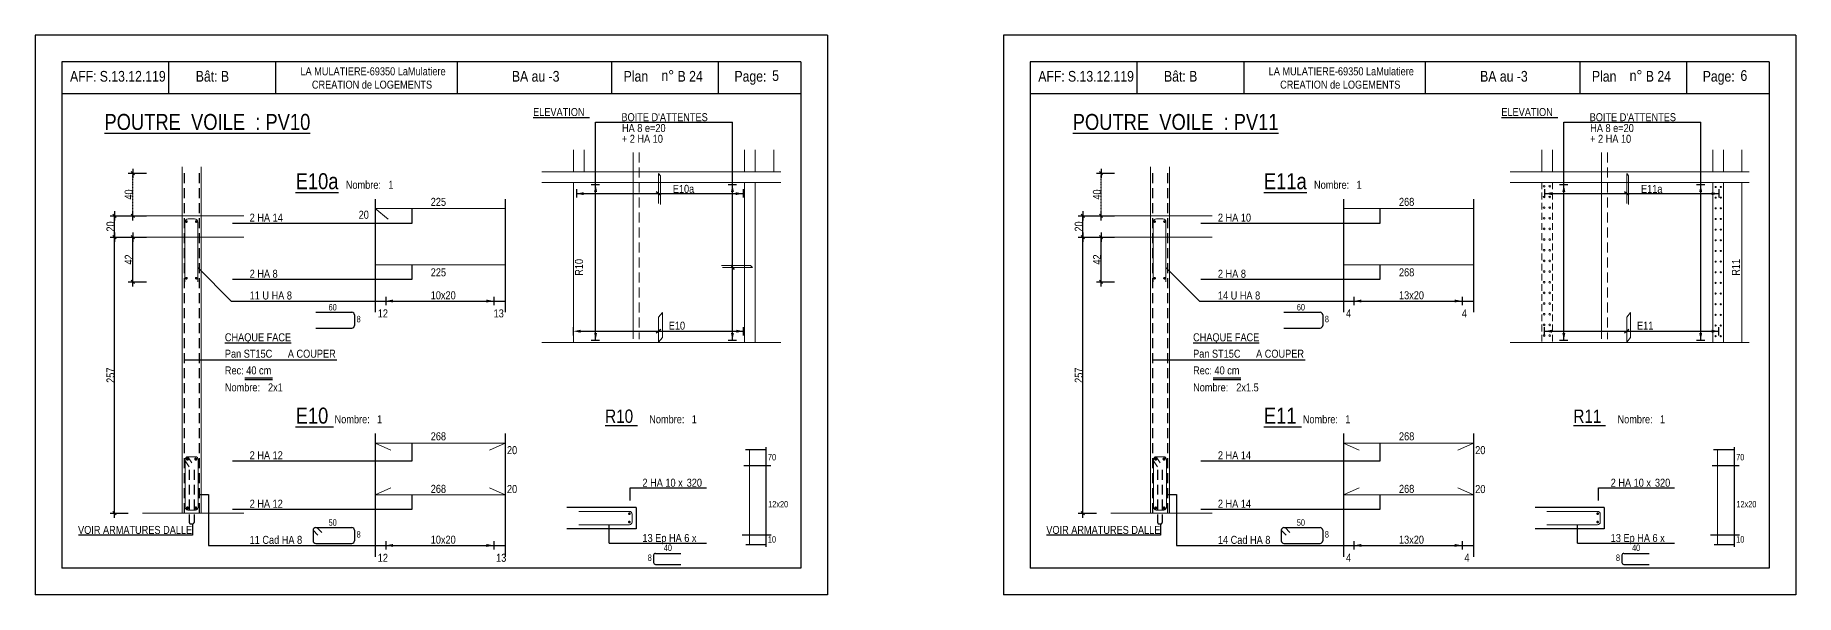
# Model space of a CAD drawing. Header units: metres. Extents: x -9927 to 45032, y -190416 to 12166.
# Drawn here: x 7079 to 10378, y -150821 to -149771 of the extents above; entities that cross this region are included whole.
import ezdxf
from ezdxf.enums import TextEntityAlignment as Align

# ---------------------------------------------------------------- set-up
doc = ezdxf.new("R2010")
doc.units = ezdxf.units.M
doc.header["$PDMODE"] = 65
doc.linetypes.add('CACHE', pattern=[9.525, 6.35, -3.175])
doc.linetypes.add('CACHE2', pattern=[0.1875, 0.125, -0.0625])
for name, color, linetype in [('01_cote_gen', 4, 'Continuous'), ('01_fenetres', 171, 'Continuous'), ('01_linteaux', 3, 'Continuous'), ('01_sem', 42, 'Continuous'), ('01_texte', 230, 'Continuous'), ('AA_COTES', 2, 'Continuous')]:
    doc.layers.add(name, color=color, linetype=linetype)
doc.styles.add('STYLE2', font='ARIALN.TTF')
doc.dimstyles.new('JB25', dxfattribs={"dimscale": 0.1, "dimtxt": 150, "dimasz": 17, "dimexe": 0.1, "dimexo": 0.1, "dimgap": 0.09, "dimtad": 1, "dimdec": 1, "dimlfac": 0.5, "dimdsep": 46, "dimtxsty": 'STYLE2', "dimblk1": 'BOND_G', "dimblk2": 'BOND_D', "dimsah": 1, "dimcen": 1.5, "dimdle": 0.01, "dimse1": 1, "dimse2": 1, "dimclrd": 4, "dimclre": 2, "dimclrt": 5, "dimadec": 0, "dimazin": 0, "dimtfac": 2.333333, "dimtdec": 1, "dimtix": 1, "dimtmove": 2, "dimatfit": 3, "dimldrblk": 'BOND_G', "dimfxl": 1, "dimtolj": 1, "dimtzin": 0, "dimarcsym": 0})

# ---------------------------------------------------------------- blocks, each defined once
blk = doc.blocks.new('BOND_G')
at = {"layer": 'AA_COTES', "color": 0}
for p, q in [((5, 0), (-5, 0)), ((1.8, 1.8), (-1.8, -1.8)), ((0, -5), (0, 15))]:
    blk.add_line(p, q, dxfattribs=at)
blk = doc.blocks.new('BOND_D')
at = {"layer": 'AA_COTES', "color": 0}
for p, q in [((5, 0), (-5, 0)), ((-1.8, -1.8), (1.8, 1.8)), ((0, 5), (0, -15))]:
    blk.add_line(p, q, dxfattribs=at)
blk = doc.blocks.new('*D1386')
at = {"layer": '01_cote_gen', "color": 4, "linetype": 'Continuous', "lineweight": -2, "transparency": 16777216}
blk.add_line((9076.3, -150232.7), (9076.3, -150152.1), dxfattribs=at)
at = {"layer": 'DEFPOINTS', "color": 0, "linetype": 'Continuous', "lineweight": 0, "transparency": 16777216}
for p in [(9076.3, -150150.4), (9150.6, -150150.4), (9156.1, -150234.4)]:
    blk.add_point(p, dxfattribs=at)
at = {"layer": '01_cote_gen', "color": 4, "linetype": 'Continuous', "lineweight": -2, "transparency": 16777216, "xscale": 1.7, "yscale": 1.7, "zscale": 1.7}
for name, p, rotation in [('BOND_D', (9076.3, -150150.4), 90), ('BOND_G', (9076.3, -150234.4), 270)]:
    blk.add_blockref(name, p, dxfattribs=dict(at, rotation=rotation))
at = {"layer": '01_cote_gen', "color": 5, "linetype": 'Continuous', "lineweight": 0, "transparency": 16777216, "insert": (9068.8, -150192.4), "char_height": 15, "attachment_point": 5, "rotation": 90, "style": 'STYLE2'}
blk.add_mtext('\\A1;42', dxfattribs=at)
blk = doc.blocks.new('*D1387')
at = {"layer": '01_cote_gen', "color": 4, "linetype": 'Continuous', "lineweight": -2, "transparency": 16777216}
blk.add_line((9042.2, -150148.7), (9042.2, -150112.1), dxfattribs=at)
at = {"layer": 'DEFPOINTS', "color": 0, "linetype": 'Continuous', "lineweight": 0, "transparency": 16777216}
for p in [(9042.2, -150110.4), (9117.8, -150110.4), (9117.8, -150150.4)]:
    blk.add_point(p, dxfattribs=at)
at = {"layer": '01_cote_gen', "color": 4, "linetype": 'Continuous', "lineweight": -2, "transparency": 16777216, "xscale": 1.7, "yscale": 1.7, "zscale": 1.7}
for name, p, rotation in [('BOND_D', (9042.2, -150110.4), 90), ('BOND_G', (9042.2, -150150.4), 270)]:
    blk.add_blockref(name, p, dxfattribs=dict(at, rotation=rotation))
at = {"layer": '01_cote_gen', "color": 5, "linetype": 'Continuous', "lineweight": 0, "transparency": 16777216, "insert": (9034.6, -150130.4), "char_height": 15, "attachment_point": 5, "rotation": 90, "style": 'STYLE2'}
blk.add_mtext('\\A1;20', dxfattribs=at)
blk = doc.blocks.new('*D1388')
at = {"layer": '01_cote_gen', "color": 4, "linetype": 'CACHE2', "lineweight": -2, "transparency": 16777216}
blk.add_line((9076.3, -150108.7), (9076.3, -150032.1), dxfattribs=at)
at = {"layer": 'DEFPOINTS', "color": 0, "linetype": 'CACHE2', "lineweight": 0, "transparency": 16777216}
for p in [(9076.3, -150030.4), (9172.8, -150030.4), (9130.2, -150110.4)]:
    blk.add_point(p, dxfattribs=at)
at = {"layer": '01_cote_gen', "color": 4, "linetype": 'CACHE2', "lineweight": -2, "transparency": 16777216, "xscale": 1.7, "yscale": 1.7, "zscale": 1.7}
for name, p, rotation in [('BOND_D', (9076.3, -150030.4), 90), ('BOND_G', (9076.3, -150110.4), 270)]:
    blk.add_blockref(name, p, dxfattribs=dict(at, rotation=rotation))
at = {"layer": '01_cote_gen', "color": 5, "linetype": 'CACHE2', "lineweight": 0, "transparency": 16777216, "insert": (9068.7, -150070.4), "char_height": 15, "attachment_point": 5, "rotation": 90, "style": 'STYLE2'}
blk.add_mtext('\\A1;40', dxfattribs=at)
blk = doc.blocks.new('*D1389')
at = {"layer": '01_cote_gen', "color": 4, "lineweight": -2, "transparency": 16777216}
blk.add_line((9042.2, -150666.7), (9042.2, -150152.1), dxfattribs=at)
at = {"layer": 'DEFPOINTS', "color": 0, "lineweight": 0, "transparency": 16777216}
for p in [(9042.2, -150150.4), (9101.8, -150150.4), (9094.7, -150668.4)]:
    blk.add_point(p, dxfattribs=at)
at = {"layer": '01_cote_gen', "color": 4, "lineweight": -2, "transparency": 16777216, "xscale": 1.7, "yscale": 1.7, "zscale": 1.7}
for name, p, rotation in [('BOND_D', (9042.2, -150150.4), 90), ('BOND_G', (9042.2, -150668.4), 270)]:
    blk.add_blockref(name, p, dxfattribs=dict(at, rotation=rotation))
at = {"layer": '01_cote_gen', "color": 5, "lineweight": 0, "transparency": 16777216, "insert": (9034.6, -150409.4), "char_height": 15, "attachment_point": 5, "rotation": 90, "style": 'STYLE2'}
blk.add_mtext('\\A1;257', dxfattribs=at)
blk = doc.blocks.new('*D1390')
at = {"layer": '01_cote_gen', "color": 4, "linetype": 'Continuous', "lineweight": -2, "transparency": 16777216}
blk.add_line((7261.6, -150232.7), (7261.6, -150152.1), dxfattribs=at)
at = {"layer": 'DEFPOINTS', "color": 0, "linetype": 'Continuous', "lineweight": 0, "transparency": 16777216}
for p in [(7261.6, -150150.4), (7335.9, -150150.4), (7341.4, -150234.4)]:
    blk.add_point(p, dxfattribs=at)
at = {"layer": '01_cote_gen', "color": 4, "linetype": 'Continuous', "lineweight": -2, "transparency": 16777216, "xscale": 1.7, "yscale": 1.7, "zscale": 1.7}
for name, p, rotation in [('BOND_D', (7261.6, -150150.4), 90), ('BOND_G', (7261.6, -150234.4), 270)]:
    blk.add_blockref(name, p, dxfattribs=dict(at, rotation=rotation))
at = {"layer": '01_cote_gen', "color": 5, "linetype": 'Continuous', "lineweight": 0, "transparency": 16777216, "insert": (7254.1, -150192.4), "char_height": 15, "attachment_point": 5, "rotation": 90, "style": 'STYLE2'}
blk.add_mtext('\\A1;42', dxfattribs=at)
blk = doc.blocks.new('*D1391')
at = {"layer": '01_cote_gen', "color": 4, "linetype": 'Continuous', "lineweight": -2, "transparency": 16777216}
blk.add_line((7227.5, -150148.7), (7227.5, -150112.1), dxfattribs=at)
at = {"layer": 'DEFPOINTS', "color": 0, "linetype": 'Continuous', "lineweight": 0, "transparency": 16777216}
for p in [(7227.5, -150110.4), (7303.1, -150110.4), (7303.1, -150150.4)]:
    blk.add_point(p, dxfattribs=at)
at = {"layer": '01_cote_gen', "color": 4, "linetype": 'Continuous', "lineweight": -2, "transparency": 16777216, "xscale": 1.7, "yscale": 1.7, "zscale": 1.7}
for name, p, rotation in [('BOND_D', (7227.5, -150110.4), 90), ('BOND_G', (7227.5, -150150.4), 270)]:
    blk.add_blockref(name, p, dxfattribs=dict(at, rotation=rotation))
at = {"layer": '01_cote_gen', "color": 5, "linetype": 'Continuous', "lineweight": 0, "transparency": 16777216, "insert": (7219.9, -150130.4), "char_height": 15, "attachment_point": 5, "rotation": 90, "style": 'STYLE2'}
blk.add_mtext('\\A1;20', dxfattribs=at)
blk = doc.blocks.new('*D1392')
at = {"layer": '01_cote_gen', "color": 4, "linetype": 'CACHE2', "lineweight": -2, "transparency": 16777216}
blk.add_line((7261.6, -150108.7), (7261.6, -150032.1), dxfattribs=at)
at = {"layer": 'DEFPOINTS', "color": 0, "linetype": 'CACHE2', "lineweight": 0, "transparency": 16777216}
for p in [(7261.6, -150030.4), (7358.1, -150030.4), (7315.5, -150110.4)]:
    blk.add_point(p, dxfattribs=at)
at = {"layer": '01_cote_gen', "color": 4, "linetype": 'CACHE2', "lineweight": -2, "transparency": 16777216, "xscale": 1.7, "yscale": 1.7, "zscale": 1.7}
for name, p, rotation in [('BOND_D', (7261.6, -150030.4), 90), ('BOND_G', (7261.6, -150110.4), 270)]:
    blk.add_blockref(name, p, dxfattribs=dict(at, rotation=rotation))
at = {"layer": '01_cote_gen', "color": 5, "linetype": 'CACHE2', "lineweight": 0, "transparency": 16777216, "insert": (7254, -150070.4), "char_height": 15, "attachment_point": 5, "rotation": 90, "style": 'STYLE2'}
blk.add_mtext('\\A1;40', dxfattribs=at)
blk = doc.blocks.new('*D1393')
at = {"layer": '01_cote_gen', "color": 4, "lineweight": -2, "transparency": 16777216}
blk.add_line((7227.5, -150666.7), (7227.5, -150152.1), dxfattribs=at)
at = {"layer": 'DEFPOINTS', "color": 0, "lineweight": 0, "transparency": 16777216}
for p in [(7227.5, -150150.4), (7287.1, -150150.4), (7280, -150668.4)]:
    blk.add_point(p, dxfattribs=at)
at = {"layer": '01_cote_gen', "color": 4, "lineweight": -2, "transparency": 16777216, "xscale": 1.7, "yscale": 1.7, "zscale": 1.7}
for name, p, rotation in [('BOND_D', (7227.5, -150150.4), 90), ('BOND_G', (7227.5, -150668.4), 270)]:
    blk.add_blockref(name, p, dxfattribs=dict(at, rotation=rotation))
at = {"layer": '01_cote_gen', "color": 5, "lineweight": 0, "transparency": 16777216, "insert": (7219.9, -150409.4), "char_height": 15, "attachment_point": 5, "rotation": 90, "style": 'STYLE2'}
blk.add_mtext('\\A1;257', dxfattribs=at)

msp = doc.modelspace()

# ---------------------------------------------------------------- linework, layer by layer
at = {"layer": '01_cote_gen', "color": 5, "linetype": 'Continuous', "lineweight": 0}
for p, q in [((8199.55, -149991.43), (8199.55, -150341.22)), ((10014.23, -149991.43), (10014.23, -150341.22))]:
    msp.add_line(p, q, dxfattribs=at)
at = {"layer": '01_cote_gen', "color": 5, "linetype": 'CACHE2', "lineweight": 0, "ltscale": 150}
for p, q in [((8210.7, -149991.43), (8210.7, -150341.7)), ((10025.38, -149991.43), (10025.38, -150341.7))]:
    msp.add_line(p, q, dxfattribs=at)
at = {"layer": '01_fenetres', "ltscale": 30}
for p, q in [((7128.74, -149821.4), (7128.74, -150771.4)), ((7128.74, -149821.4), (7128.74, -150771.4)), ((7128.74, -149821.4), (7128.74, -150771.4)), ((8513.74, -149821.4), (7128.74, -149821.4)), ((7328.74, -149821.4), (7328.74, -149881.4)), ((7529.14, -149821.4), (7529.14, -149881.4)), ((7869.31, -149821.4), (7869.31, -149881.4)), ((8159.61, -149881.4), (8159.61, -149821.4)), ((8359.61, -149881.4), (8359.61, -149821.4)), ((8513.74, -149821.4), (8513.74, -150771.4)), ((8943.42, -149821.4), (8943.42, -150771.4)), ((8943.42, -149821.4), (8943.42, -150771.4)), ((8943.42, -149821.4), (8943.42, -150771.4)), ((10328.42, -149821.4), (8943.42, -149821.4)), ((9143.42, -149821.4), (9143.42, -149881.4)), ((9343.82, -149821.4), (9343.82, -149881.4)), ((9683.99, -149821.4), (9683.99, -149881.4)), ((9974.29, -149881.4), (9974.29, -149821.4)), ((10174.29, -149881.4), (10174.29, -149821.4)), ((10328.42, -149821.4), (10328.42, -150771.4)), ((8513.74, -149881.4), (7128.74, -149881.4)), ((10328.42, -149881.4), (8943.42, -149881.4)), ((8513.74, -150771.4), (7128.74, -150771.4)), ((10328.42, -150771.4), (8943.42, -150771.4))]:
    msp.add_line(p, q, dxfattribs=at)
at = {"layer": '01_linteaux', "linetype": 'Continuous'}
for p, q in [((7604.52, -150291.38), (7672.11, -150291.38)), ((7677.11, -150296.38), (7677.11, -150315.99)), ((9419.21, -150291.38), (9486.79, -150291.38)), ((9491.79, -150296.38), (9491.79, -150315.99)), ((7604.52, -150320.99), (7672.11, -150320.99)), ((9419.21, -150320.99), (9486.79, -150320.99)), ((7604.52, -150695.29), (7672.11, -150695.29)), ((7606.72, -150695.29), (7615.72, -150704.28)), ((9419.21, -150695.29), (9486.79, -150695.29)), ((9421.4, -150695.29), (9430.4, -150704.28)), ((7599.52, -150700.29), (7599.52, -150719.9)), ((7599.52, -150700.29), (7608.53, -150709.28)), ((7604.52, -150724.9), (7672.11, -150724.9)), ((7677.11, -150700.29), (7677.11, -150719.9)), ((9414.21, -150700.29), (9414.21, -150719.9)), ((9414.21, -150700.29), (9423.21, -150709.28)), ((9419.21, -150724.9), (9486.79, -150724.9)), ((9491.79, -150700.29), (9491.79, -150719.9))]:
    msp.add_line(p, q, dxfattribs=at)
for centre, start, end in [((7672.11, -150296.38), 0, 90), ((9486.79, -150296.38), 0, 90), ((7672.11, -150315.99), 270, 0), ((9486.79, -150315.99), 270, 0), ((7604.52, -150700.29), 90, 180), ((7672.11, -150700.29), 0, 90), ((9419.21, -150700.29), 90, 180), ((9486.79, -150700.29), 0, 90), ((7604.52, -150719.9), 180, 270), ((7672.11, -150719.9), 270, 0), ((9419.21, -150719.9), 180, 270), ((9486.79, -150719.9), 270, 0)]:
    msp.add_arc(centre, 5, start, end, dxfattribs=at)
at = {"layer": '01_sem', "color": 2, "lineweight": 0, "ltscale": 7}
for p, q in [((8087.58, -149986.21), (8087.58, -150027.77)), ((8107.58, -149986.21), (8107.58, -150027.77)), ((8408.26, -149986.21), (8408.26, -150027.77)), ((8428.26, -149986.21), (8428.26, -150027.77)), ((8462.77, -149986.21), (8462.77, -150027.77)), ((9902.26, -149986.21), (9902.26, -150027.77)), ((9922.26, -149986.21), (9922.26, -150027.77)), ((10222.94, -149986.21), (10222.94, -150027.77)), ((10242.94, -149986.21), (10242.94, -150027.77)), ((10277.45, -149986.21), (10277.45, -150027.77)), ((7354.07, -150018.22), (7354.07, -150668.4)), ((7390.07, -150018.22), (7390.07, -150668.4)), ((8028.47, -150027.77), (8476.25, -150027.77)), ((8246.98, -150030.86), (8246.98, -150087.52)), ((8246.98, -150030.86), (8250.51, -150035.09)), ((8250.51, -150035.09), (8250.51, -150089.01)), ((9168.75, -150018.22), (9168.75, -150668.4)), ((9204.75, -150018.22), (9204.75, -150668.4)), ((9843.16, -150027.77), (10290.93, -150027.77)), ((10061.66, -150030.86), (10061.66, -150087.52)), ((10061.66, -150030.86), (10065.19, -150035.09)), ((10065.19, -150035.09), (10065.19, -150089.01)), ((8028.47, -150047.77), (8476.25, -150047.77)), ((8087.58, -150047.77), (8087.58, -150347.77)), ((8408.26, -150047.77), (8408.26, -150347.77)), ((8428.26, -150047.77), (8428.26, -150347.77)), ((9843.16, -150047.77), (10290.93, -150047.77)), ((10222.94, -150047.77), (10222.94, -150347.77)), ((10242.94, -150047.77), (10242.94, -150347.77)), ((10277.45, -150047.77), (10277.45, -150347.77)), ((7715.95, -150096.77), (7959.43, -150096.77)), ((7715.95, -150096.77), (7740.26, -150116.39)), ((9530.63, -150096.77), (9774.11, -150096.77)), ((7280.02, -150110.4), (7470.01, -150110.4)), ((7359.35, -150122), (7359.35, -150234.4)), ((7377.35, -150116), (7365.35, -150116)), ((7383.35, -150122), (7383.35, -150234.4)), ((9094.71, -150110.4), (9284.69, -150110.4)), ((9174.03, -150122), (9174.03, -150234.4)), ((9192.03, -150116), (9180.03, -150116)), ((9198.03, -150122), (9198.03, -150234.4)), ((7280.02, -150150.4), (7470.01, -150150.4)), ((9094.71, -150150.4), (9284.69, -150150.4)), ((7715.95, -150202.35), (7959.43, -150202.35)), ((8419.09, -150203.47), (8365.17, -150203.47)), ((8423.32, -150207), (8366.66, -150207)), ((8419.09, -150203.47), (8423.32, -150207)), ((9530.63, -150202.35), (9774.11, -150202.35)), ((8246.98, -150300.27), (8254.25, -150291.57)), ((8246.98, -150347.32), (8246.98, -150300.27)), ((8254.25, -150338.61), (8254.25, -150291.57)), ((10061.66, -150300.27), (10068.93, -150291.57)), ((10061.66, -150347.32), (10061.66, -150300.27)), ((10068.93, -150338.61), (10068.93, -150291.57)), ((8028.47, -150347.77), (8476.25, -150347.77)), ((8246.98, -150347.32), (8254.25, -150338.61)), ((9843.16, -150347.77), (10290.93, -150347.77)), ((10061.66, -150347.32), (10068.93, -150338.61)), ((7365.07, -150562.4), (7379.07, -150562.4)), ((7365.07, -150562.4), (7372.42, -150573.59)), ((7715.95, -150536.63), (7959.43, -150536.63)), ((7715.95, -150536.63), (7745.27, -150549.97)), ((7959.43, -150536.63), (7930.1, -150549.97)), ((8417.29, -150549.55), (8417.29, -150726.74)), ((9179.75, -150562.4), (9193.75, -150562.4)), ((9179.75, -150562.4), (9187.1, -150573.59)), ((9530.63, -150536.63), (9774.11, -150536.63)), ((9530.63, -150536.63), (9559.96, -150549.97)), ((9774.11, -150536.63), (9744.79, -150549.97)), ((10231.97, -150549.55), (10231.97, -150726.74)), ((7360.07, -150567.4), (7360.07, -150657.4)), ((7360.07, -150570.18), (7367.42, -150581.37)), ((7384.07, -150567.4), (7384.07, -150657.4)), ((9174.75, -150567.4), (9174.75, -150657.4)), ((9174.75, -150570.18), (9182.1, -150581.37)), ((9198.75, -150567.4), (9198.75, -150657.4)), ((7715.95, -150633.8), (7745.27, -150620.46)), ((7959.43, -150633.8), (7930.1, -150620.46)), ((9530.63, -150633.8), (9559.96, -150620.46)), ((9774.11, -150633.8), (9744.79, -150620.46)), ((7365.07, -150662.4), (7379.07, -150662.4)), ((7715.95, -150633.8), (7959.43, -150633.8)), ((9179.75, -150662.4), (9193.75, -150662.4)), ((9530.63, -150633.8), (9774.11, -150633.8)), ((7280.02, -150668.4), (7470.01, -150668.4)), ((7296.65, -150668.4), (7448.95, -150668.4)), ((8192.32, -150664.85), (8097.32, -150664.85)), ((8192.32, -150689.85), (8097.32, -150689.85)), ((8197.32, -150669.85), (8197.32, -150684.85)), ((9094.71, -150668.4), (9284.69, -150668.4)), ((9111.33, -150668.4), (9263.63, -150668.4)), ((10007, -150664.85), (9912, -150664.85)), ((10007, -150689.85), (9912, -150689.85)), ((10012, -150669.85), (10012, -150684.85))]:
    msp.add_line(p, q, dxfattribs=at)
at = {"layer": '01_sem', "color": 2, "linetype": 'CACHE', "lineweight": 0, "ltscale": 2}
for p, q in [((9902.26, -150047.77), (9902.26, -150347.77)), ((9922.26, -150047.77), (9922.26, -150347.77))]:
    msp.add_line(p, q, dxfattribs=at)
at = {"layer": '01_sem', "color": 2, "lineweight": 0, "ltscale": 7, "flags": 128}
for points, const_width in [([(10227.18, -150056.14, 1), (10229.18, -150056.14, 1)], 2), ([(10236.89, -150056.14, 1), (10238.89, -150056.14, 1)], 2), ([(10227.18, -150076.14, 1), (10229.18, -150076.14, 1)], 2), ([(10227.18, -150096.14, 1), (10229.18, -150096.14, 1)], 2), ([(10236.89, -150076.14, 1), (10238.89, -150076.14, 1)], 2), ([(10236.89, -150096.14, 1), (10238.89, -150096.14, 1)], 2), ([(7362.18, -150119.89, -1), (7362.18, -150122.39, -1)], 2.5), ([(7380.52, -150119.89, 1), (7380.52, -150122.39, 1)], 2.5), ([(9176.86, -150119.89, -1), (9176.86, -150122.39, -1)], 2.5), ([(9195.2, -150119.89, 1), (9195.2, -150122.39, 1)], 2.5), ([(10227.18, -150116.14, 1), (10229.18, -150116.14, 1)], 2), ([(10227.18, -150136.14, 1), (10229.18, -150136.14, 1)], 2), ([(10236.89, -150116.14, 1), (10238.89, -150116.14, 1)], 2), ([(10236.89, -150136.14, 1), (10238.89, -150136.14, 1)], 2), ([(10227.18, -150156.14, 1), (10229.18, -150156.14, 1)], 2), ([(10236.89, -150156.14, 1), (10238.89, -150156.14, 1)], 2), ([(10227.18, -150176.14, 1), (10229.18, -150176.14, 1)], 2), ([(10227.18, -150196.14, 1), (10229.18, -150196.14, 1)], 2), ([(10236.89, -150176.14, 1), (10238.89, -150176.14, 1)], 2), ([(10236.89, -150196.14, 1), (10238.89, -150196.14, 1)], 2), ([(7362.18, -150226.16, -1), (7362.18, -150228.66, -1)], 2.5), ([(7380.52, -150226.16, 1), (7380.52, -150228.66, 1)], 2.5), ([(9176.86, -150226.16, -1), (9176.86, -150228.66, -1)], 2.5), ([(9195.2, -150226.16, 1), (9195.2, -150228.66, 1)], 2.5), ([(10227.18, -150216.14, 1), (10229.18, -150216.14, 1)], 2), ([(10227.18, -150236.14, 1), (10229.18, -150236.14, 1)], 2), ([(10236.89, -150216.14, 1), (10238.89, -150216.14, 1)], 2), ([(10236.89, -150236.14, 1), (10238.89, -150236.14, 1)], 2), ([(10227.18, -150256.14, 1), (10229.18, -150256.14, 1)], 2), ([(10236.89, -150256.14, 1), (10238.89, -150256.14, 1)], 2), ([(10227.18, -150276.14, 1), (10229.18, -150276.14, 1)], 2), ([(10227.18, -150296.14, 1), (10229.18, -150296.14, 1)], 2), ([(10236.89, -150276.14, 1), (10238.89, -150276.14, 1)], 2), ([(10236.89, -150296.14, 1), (10238.89, -150296.14, 1)], 2), ([(10227.18, -150316.14, 1), (10229.18, -150316.14, 1)], 2), ([(10236.89, -150316.14, 1), (10238.89, -150316.14, 1)], 2), ([(10227.18, -150336.14, 1), (10229.18, -150336.14, 1)], 2), ([(10236.89, -150336.14, 1), (10238.89, -150336.14, 1)], 2), ([(7362.59, -150566.7, 1), (7365.59, -150566.7, 1)], 3), ([(7378.23, -150566.7, 1), (7381.23, -150566.7, 1)], 3), ([(9177.27, -150566.7, 1), (9180.27, -150566.7, 1)], 3), ([(9192.91, -150566.7, 1), (9195.91, -150566.7, 1)], 3), ([(7362.59, -150658.55, 1), (7365.59, -150658.55, 1)], 3), ([(7378.23, -150658.55, 1), (7381.23, -150658.55, 1)], 3), ([(9177.27, -150658.55, 1), (9180.27, -150658.55, 1)], 3), ([(9192.91, -150658.55, 1), (9195.91, -150658.55, 1)], 3), ([(8192.32, -150683.6, 1), (8192.32, -150686.1, 1)], 2.5), ([(8192.41, -150667.99, 1), (8192.41, -150670.49, 1)], 2.5), ([(10007, -150683.6, 1), (10007, -150686.1, 1)], 2.5), ([(10007.09, -150667.99, 1), (10007.09, -150670.49, 1)], 2.5)]:
    msp.add_lwpolyline(points, format="xyb", close=True, dxfattribs=dict(at, const_width=const_width))
at = {"layer": '01_sem', "color": 2, "lineweight": 0, "ltscale": 7}
for centre in [(9906.78, -150054.9), (9917.23, -150054.9), (9906.78, -150074.9), (9906.78, -150094.9), (9917.23, -150074.9), (9917.23, -150094.9), (9906.78, -150114.9), (9906.78, -150134.9), (9917.23, -150114.9), (9917.23, -150134.9), (9906.78, -150154.9), (9917.23, -150154.9), (9906.78, -150174.9), (9906.78, -150194.9), (9917.23, -150174.9), (9917.23, -150194.9), (9906.78, -150214.9), (9906.78, -150234.9), (9917.23, -150214.9), (9917.23, -150234.9), (9906.78, -150254.9), (9917.23, -150254.9), (9906.78, -150274.9), (9906.78, -150294.9), (9917.23, -150274.9), (9917.23, -150294.9), (9906.78, -150314.9), (9906.78, -150334.9), (9917.23, -150314.9), (9917.23, -150334.9)]:
    msp.add_circle(centre, 1.57, dxfattribs=at)
for centre, radius, start, end in [((7365.35, -150122), 6, 90, 180), ((7377.35, -150122), 6, 0, 90), ((9180.03, -150122), 6, 90, 180), ((9192.03, -150122), 6, 0, 90), ((7365.07, -150567.4), 5, 90, 180), ((7379.07, -150567.4), 5, 0, 90), ((9179.75, -150567.4), 5, 90, 180), ((9193.75, -150567.4), 5, 0, 90), ((7365.07, -150657.4), 5, 180, 270), ((7379.07, -150657.4), 5, 270, 0), ((9179.75, -150657.4), 5, 180, 270), ((9193.75, -150657.4), 5, 270, 0), ((8192.32, -150669.85), 5, 0, 90), ((8192.32, -150684.85), 5, 270, 0), ((10007, -150669.85), 5, 0, 90), ((10007, -150684.85), 5, 270, 0)]:
    msp.add_arc(centre, radius, start, end, dxfattribs=at)
at = {"layer": '01_texte', "ltscale": 30}
for p, q in [((7078.74, -149771.4), (7078.74, -150821.4)), ((8563.74, -149771.4), (7078.74, -149771.4)), ((8563.74, -149771.4), (8563.74, -150821.4)), ((8893.42, -149771.4), (8893.42, -150821.4)), ((10378.42, -149771.4), (8893.42, -149771.4)), ((10378.42, -149771.4), (10378.42, -150821.4)), ((8092.95, -150060.62), (8092.95, -150076.25)), ((8092.95, -150068.68), (8405.43, -150068.68)), ((8120.97, -150051.68), (8136.61, -150051.68)), ((8129.03, -150343.91), (8129.03, -150051.68)), ((8251.11, -150071.99), (8242.84, -150065.36)), ((8377.44, -150051.68), (8393.08, -150051.68)), ((8385.5, -150343.91), (8385.5, -150051.68)), ((8405.43, -150060.62), (8405.43, -150076.25)), ((9907.63, -150060.62), (9907.63, -150076.25)), ((9907.63, -150068.68), (10234.48, -150068.68)), ((9935.65, -150051.68), (9951.29, -150051.68)), ((9943.71, -150343.91), (9943.71, -150051.68)), ((10065.79, -150071.99), (10057.52, -150065.36)), ((10192.12, -150051.68), (10207.76, -150051.68)), ((10200.18, -150343.91), (10200.18, -150051.68)), ((10234.48, -150060.62), (10234.48, -150076.25)), ((7715.95, -150078.82), (7715.95, -150291.37)), ((7784.96, -150124.22), (7784.96, -150096.77)), ((7959.43, -150078.82), (7959.43, -150291.37)), ((9530.63, -150078.82), (9530.63, -150291.37)), ((9599.64, -150124.22), (9599.64, -150096.77)), ((9774.11, -150078.82), (9774.11, -150291.37)), ((7448.55, -150124.22), (7784.96, -150124.22)), ((9263.23, -150124.22), (9599.64, -150124.22)), ((7383.35, -150207.04), (7446.21, -150270.23)), ((7448.55, -150229.45), (7784.96, -150229.45)), ((7784.96, -150229.45), (7784.96, -150202.35)), ((8382.19, -150202.87), (8388.81, -150211.14)), ((9198.03, -150207.04), (9260.89, -150270.23)), ((9263.23, -150229.45), (9599.64, -150229.45)), ((9599.64, -150229.45), (9599.64, -150202.35)), ((7735.66, -150262.17), (7735.66, -150277.81)), ((7938.34, -150262.17), (7938.34, -150277.81)), ((9550.35, -150262.17), (9550.35, -150277.81)), ((9753.02, -150262.17), (9753.02, -150277.81)), ((7446.21, -150270.23), (7959.43, -150270.23)), ((9260.89, -150270.23), (9774.11, -150270.23)), ((8087.51, -150334.93), (8087.51, -150319.29)), ((8092.95, -150326.87), (8406.44, -150326.87)), ((8251.11, -150323.56), (8242.84, -150330.18)), ((8406.44, -150334.93), (8406.44, -150319.29)), ((9907.63, -150334.93), (9907.63, -150319.29)), ((9907.63, -150326.87), (10234.48, -150326.87)), ((10065.79, -150323.56), (10057.52, -150330.18)), ((10234.48, -150334.93), (10234.48, -150319.29)), ((8120.97, -150343.91), (8136.61, -150343.91)), ((8377.44, -150343.91), (8393.08, -150343.91)), ((9935.65, -150343.91), (9951.29, -150343.91)), ((10192.12, -150343.91), (10207.76, -150343.91)), ((7715.95, -150518.69), (7715.95, -150749.91)), ((7959.43, -150518.69), (7959.43, -150749.91)), ((9530.63, -150518.69), (9530.63, -150749.91)), ((9774.11, -150518.69), (9774.11, -150749.91)), ((7784.96, -150570.04), (7784.96, -150536.63)), ((9599.64, -150570.04), (9599.64, -150536.63)), ((7448.55, -150570.04), (7784.96, -150570.04)), ((9263.23, -150570.04), (9599.64, -150570.04)), ((7384.07, -150633.36), (7403.24, -150633.36)), ((7403.24, -150633.36), (7403.24, -150728.76)), ((7448.55, -150660.9), (7784.96, -150660.9)), ((7784.96, -150660.9), (7784.96, -150633.8)), ((9198.75, -150633.36), (9217.92, -150633.36)), ((9217.92, -150633.36), (9217.92, -150728.76)), ((9263.23, -150660.9), (9599.64, -150660.9)), ((9599.64, -150660.9), (9599.64, -150633.8)), ((7373.37, -150688.45), (7373.37, -150709.68)), ((9188.05, -150688.45), (9188.05, -150709.68)), ((7373.37, -150709.68), (7159.57, -150709.68)), ((7403.24, -150728.76), (7959.43, -150728.76)), ((7735.66, -150720.7), (7735.66, -150736.34)), ((7938.34, -150720.7), (7938.34, -150736.34)), ((9188.05, -150709.68), (8974.26, -150709.68)), ((9217.92, -150728.76), (9774.11, -150728.76)), ((9550.35, -150720.7), (9550.35, -150736.34)), ((9753.02, -150720.7), (9753.02, -150736.34)), ((8563.74, -150821.4), (7078.74, -150821.4)), ((10378.42, -150821.4), (8893.42, -150821.4))]:
    msp.add_line(p, q, dxfattribs=at)
at = {"layer": '01_texte'}
for p, q in [((8129.03, -149934.78), (8385.5, -149934.78)), ((8129.03, -150051.68), (8129.03, -149934.78)), ((8180.8, -149934.78), (8365.35, -149934.78)), ((8385.5, -150051.68), (8385.5, -149934.78)), ((9943.71, -149934.78), (10200.18, -149934.78)), ((9943.71, -150051.68), (9943.71, -149934.78)), ((9995.49, -149934.78), (10180.03, -149934.78)), ((10200.18, -150051.68), (10200.18, -149934.78)), ((7358.07, -150380.65), (7644.09, -150380.65)), ((9172.75, -150380.65), (9458.77, -150380.65)), ((7523.55, -150414.83), (7471.79, -150414.83)), ((7523.55, -150418.14), (7471.79, -150418.14)), ((9338.23, -150414.83), (9286.47, -150414.83)), ((9338.23, -150418.14), (9286.47, -150418.14)), ((8448.03, -150549.55), (8409.82, -150549.55)), ((8448.03, -150544.13), (8448.03, -150731.15)), ((10262.71, -150549.55), (10224.5, -150549.55)), ((10262.71, -150544.13), (10262.71, -150731.15)), ((8457.58, -150579.63), (8406.74, -150579.63)), ((10272.27, -150579.63), (10221.42, -150579.63)), ((8193.95, -150644.65), (8193.95, -150620.6)), ((8193.95, -150620.6), (8336.67, -150620.6)), ((10008.63, -150644.65), (10008.63, -150620.6)), ((10008.63, -150620.6), (10151.35, -150620.6)), ((8204.82, -150657.35), (8075.29, -150657.35)), ((8204.82, -150657.35), (8204.82, -150697.35)), ((10019.5, -150657.35), (9889.98, -150657.35)), ((10019.5, -150657.35), (10019.5, -150697.35)), ((8154.67, -150724.31), (8154.67, -150689.85)), ((9969.35, -150724.31), (9969.35, -150689.85)), ((8204.82, -150697.35), (8075.29, -150697.35)), ((8154.67, -150724.31), (8336.67, -150724.31)), ((8457.98, -150709.61), (8403.59, -150709.61)), ((8410.9, -150726.99), (8449.39, -150726.99)), ((10019.5, -150697.35), (9889.98, -150697.35)), ((9969.35, -150724.31), (10151.35, -150724.31)), ((10272.66, -150709.61), (10218.27, -150709.61)), ((10225.58, -150726.99), (10264.07, -150726.99)), ((8237.83, -150747.08), (8237.83, -150760.8)), ((8241.33, -150743.58), (8288.64, -150743.58)), ((10052.51, -150747.08), (10052.51, -150760.8)), ((10056.01, -150743.58), (10103.32, -150743.58)), ((8241.33, -150764.3), (8288.64, -150764.3)), ((10056.01, -150764.3), (10103.32, -150764.3))]:
    msp.add_line(p, q, dxfattribs=at)
at = {"layer": '01_texte', "linetype": 'CACHE2', "ltscale": 150}
for p, q in [((7358.07, -150030.4), (7358.07, -150668.4)), ((7386.07, -150030.4), (7386.07, -150668.4)), ((9172.75, -150030.4), (9172.75, -150668.4)), ((9200.75, -150030.4), (9200.75, -150668.4)), ((7367.53, -150586.61), (7367.53, -150685.45)), ((7376.37, -150586.61), (7376.37, -150685.45)), ((9182.22, -150586.61), (9182.22, -150685.45)), ((9191.05, -150586.61), (9191.05, -150685.45)), ((7370.53, -150688.45), (7373.37, -150688.45)), ((9185.22, -150688.45), (9188.05, -150688.45))]:
    msp.add_line(p, q, dxfattribs=at)
for centre, start, end in [((7370.53, -150685.45), 180, 270), ((7373.37, -150685.45), 270, 0), ((9185.22, -150685.45), 180, 270), ((9188.05, -150685.45), 270, 0)]:
    msp.add_arc(centre, 3, start, end, dxfattribs=at)
at = {"layer": '01_texte'}
for centre, start, end in [((8241.33, -150747.08), 90, 180), ((8241.33, -150760.8), 180, 270), ((10056.01, -150747.08), 90, 180), ((10056.01, -150760.8), 180, 270)]:
    msp.add_arc(centre, 3.5, start, end, dxfattribs=at)
at = {"layer": '01_texte', "ltscale": 30}
for points in [[(8092.95, -150068.68), (8106.77, -150065.92), (8106.77, -150068.68)], [(8092.95, -150068.68), (8106.77, -150071.43), (8106.77, -150068.68)], [(8129.03, -150051.68), (8126.27, -150065.5), (8129.03, -150065.5)], [(8129.03, -150051.68), (8131.78, -150065.5), (8129.03, -150065.5)], [(8385.5, -150051.68), (8382.75, -150065.5), (8385.5, -150065.5)], [(8385.5, -150051.68), (8388.26, -150065.5), (8385.5, -150065.5)], [(8405.43, -150068.68), (8391.61, -150065.92), (8391.61, -150068.68)], [(8405.43, -150068.68), (8391.61, -150071.43), (8391.61, -150068.68)], [(9907.63, -150068.68), (9921.45, -150065.92), (9921.45, -150068.68)], [(9907.63, -150068.68), (9921.45, -150071.43), (9921.45, -150068.68)], [(9943.71, -150051.68), (9940.95, -150065.5), (9943.71, -150065.5)], [(9943.71, -150051.68), (9946.46, -150065.5), (9943.71, -150065.5)], [(10200.18, -150051.68), (10197.43, -150065.5), (10200.18, -150065.5)], [(10200.18, -150051.68), (10202.94, -150065.5), (10200.18, -150065.5)], [(10234.48, -150068.68), (10220.66, -150065.92), (10220.66, -150068.68)], [(10234.48, -150068.68), (10220.66, -150071.43), (10220.66, -150068.68)], [(7735.66, -150270.23), (7749.49, -150267.47), (7749.49, -150270.23)], [(7938.34, -150270.23), (7924.52, -150267.47), (7924.52, -150270.23)], [(9550.35, -150270.23), (9564.17, -150267.47), (9564.17, -150270.23)], [(9753.02, -150270.23), (9739.2, -150267.47), (9739.2, -150270.23)], [(7735.66, -150270.23), (7749.49, -150272.98), (7749.49, -150270.23)], [(7938.34, -150270.23), (7924.52, -150272.98), (7924.52, -150270.23)], [(9550.35, -150270.23), (9564.17, -150272.98), (9564.17, -150270.23)], [(9753.02, -150270.23), (9739.2, -150272.98), (9739.2, -150270.23)], [(8087.51, -150326.87), (8101.33, -150324.11), (8101.33, -150326.87)], [(8087.51, -150326.87), (8101.33, -150329.62), (8101.33, -150326.87)], [(8129.03, -150343.91), (8126.27, -150330.08), (8129.03, -150330.08)], [(8129.03, -150343.91), (8131.78, -150330.08), (8129.03, -150330.08)], [(8385.5, -150343.91), (8382.75, -150330.08), (8385.5, -150330.08)], [(8385.5, -150343.91), (8388.26, -150330.08), (8385.5, -150330.08)], [(8406.44, -150326.87), (8392.62, -150324.11), (8392.62, -150326.87)], [(8406.44, -150326.87), (8392.62, -150329.62), (8392.62, -150326.87)], [(9907.63, -150326.87), (9921.45, -150324.11), (9921.45, -150326.87)], [(9907.63, -150326.87), (9921.45, -150329.62), (9921.45, -150326.87)], [(9943.71, -150343.91), (9940.95, -150330.08), (9943.71, -150330.08)], [(9943.71, -150343.91), (9946.46, -150330.08), (9943.71, -150330.08)], [(10200.18, -150343.91), (10197.43, -150330.08), (10200.18, -150330.08)], [(10200.18, -150343.91), (10202.94, -150330.08), (10200.18, -150330.08)], [(10234.48, -150326.87), (10220.66, -150324.11), (10220.66, -150326.87)], [(10234.48, -150326.87), (10220.66, -150329.62), (10220.66, -150326.87)], [(7735.66, -150728.76), (7749.49, -150726.01), (7749.49, -150728.76)], [(7735.66, -150728.76), (7749.49, -150731.52), (7749.49, -150728.76)], [(7938.34, -150728.76), (7924.52, -150726.01), (7924.52, -150728.76)], [(7938.34, -150728.76), (7924.52, -150731.52), (7924.52, -150728.76)], [(9550.35, -150728.76), (9564.17, -150726.01), (9564.17, -150728.76)], [(9550.35, -150728.76), (9564.17, -150731.52), (9564.17, -150728.76)], [(9753.02, -150728.76), (9739.2, -150726.01), (9739.2, -150728.76)], [(9753.02, -150728.76), (9739.2, -150731.52), (9739.2, -150728.76)]]:
    msp.add_solid(points, dxfattribs=at)

# ---------------------------------------------------------------- texts
at = {"layer": '01_texte', "style": 'STYLE2'}
for s, height, p in [('S.13.12.119', 20, (7199.7, -149858.55)), ('Bât: B', 20, (7379.68, -149858.55)), ('LA MULATIERE-69350 LaMulatiere', 15, (7575.83, -149846.69)), ('BA au -3', 20, (7972.14, -149858.55)), ('Plan', 20, (8181.66, -149858.55)), ('n%%D', 20, (8252.34, -149857.11)), ('B 24', 20, (8282.68, -149858.55)), ('5', 20, (8460.01, -149857.11)), ('S.13.12.119', 20, (9014.38, -149858.55)), ('Bât: B', 20, (9194.36, -149858.55)), ('LA MULATIERE-69350 LaMulatiere', 15, (9390.52, -149846.69)), ('BA au -3', 20, (9786.82, -149858.55)), ('Plan', 20, (9996.34, -149858.55)), ('n%%D', 20, (10067.02, -149857.11)), ('B 24', 20, (10097.37, -149858.55)), ('6', 20, (10274.69, -149857.11)), ('AFF:', 20, (7144.04, -149858.55)), ('CREATION de LOGEMENTS', 15, (7597.32, -149871.69)), ('Page:', 20, (8389.32, -149858.55)), ('AFF:', 20, (8958.72, -149858.55)), ('CREATION de LOGEMENTS', 15, (9412, -149871.69)), ('Page:', 20, (10204.01, -149858.55)), ('%%UELEVATION  ', 15, (8011.9, -149923.12)), ('%%UELEVATION  ', 15, (9826.58, -149923.12)), ('%%UE10a', 30, (7566.88, -150060.32)), ('%%UE11a', 30, (9381.56, -150060.32)), ('Nombre:', 15, (7660.85, -150059.68)), ('1', 15, (7740.47, -150059.68)), ('E10a', 15, (8273.72, -150067.32)), ('Nombre:', 15, (9475.53, -150059.68)), ('1', 15, (9555.15, -150059.68)), ('E11a', 15, (10088.41, -150067.32)), ('20', 15, (7684.94, -150115.83)), ('225', 15, (7820.04, -150091.63)), ('268', 15, (9634.73, -150091.63)), ('2 HA 14', 15, (7480.67, -150121.26)), ('2 HA 10', 15, (9295.36, -150121.26)), ('2 HA 8', 15, (7480.67, -150226.5)), ('225', 15, (7820.04, -150223.8)), ('2 HA 8', 15, (9295.36, -150226.5)), ('268', 15, (9634.73, -150223.8)), ('11 U HA 8', 15, (7480.67, -150267.27)), ('10x20', 15, (7820.04, -150266.93)), ('14 U HA 8', 15, (9295.36, -150267.27)), ('13x20', 15, (9634.73, -150266.93)), ('60', 12, (7628.58, -150287.83)), ('8', 12, (7681.09, -150310.04)), ('12', 15, (7720.72, -150300.88)), ('13', 15, (7937.88, -150300.88)), ('60', 12, (9443.26, -150287.83)), ('8', 12, (9495.78, -150310.04)), ('4', 15, (9535.41, -150300.88)), ('4', 15, (9752.56, -150300.88)), ('%%UCHAQUE FACE', 15, (7434.21, -150345.75)), ('E10', 15, (8266.15, -150323.88)), ('%%UCHAQUE FACE', 15, (9248.89, -150345.75)), ('E11 ', 15, (10080.83, -150323.88)), ('Pan ST15C', 15, (7434.21, -150376.53)), ('A COUPER', 15, (7552.23, -150376.53)), ('Pan ST15C', 15, (9248.89, -150376.53)), ('A COUPER', 15, (9366.92, -150376.53)), ('Rec: 40 cm', 15, (7434.21, -150407.81)), ('Rec: 40 cm', 15, (9248.89, -150407.81)), ('Nombre:', 15, (7434.21, -150439.72)), ('2x1 ', 15, (7515.06, -150439.72)), ('Nombre:', 15, (9248.89, -150439.72)), ('2x1.5', 15, (9329.74, -150439.72)), ('%%UE10 ', 30, (7566.88, -150500.18)), ('Nombre:', 15, (7639.84, -150499.55)), ('1', 15, (7719.47, -150499.55)), ('%%UR10 ', 25, (8146.91, -150498.74)), ('Nombre:', 15, (8229.61, -150499.55)), ('1', 15, (8309.23, -150499.55)), ('%%UE11 ', 30, (9381.56, -150500.18)), ('Nombre:', 15, (9454.53, -150499.55)), ('1', 15, (9534.15, -150499.55)), ('%%UR11 ', 25, (9961.59, -150498.74)), ('Nombre:', 15, (10044.29, -150499.55)), ('1', 15, (10123.91, -150499.55)), ('268', 15, (7820.04, -150531.49)), ('268', 15, (9634.73, -150531.49)), ('2 HA 12', 15, (7480.67, -150567.08)), ('20', 15, (7962.9, -150557.45)), ('70', 12, (8451.97, -150569.18)), ('2 HA 14', 15, (9295.36, -150567.08)), ('20', 15, (9777.58, -150557.45)), ('70', 12, (10266.65, -150569.18)), ('268', 15, (7820.04, -150630.08)), ('20', 15, (7962.9, -150630.47)), ('2 HA 10 x', 15, (8216.85, -150618.57)), ('320', 15, (8299.75, -150618.57)), ('268', 15, (9634.73, -150630.08)), ('20', 15, (9777.58, -150630.47)), ('2 HA 10 x', 15, (10031.54, -150618.57)), ('320', 15, (10114.44, -150618.57)), ('2 HA 12', 15, (7480.67, -150657.95)), ('12x20', 12, (8452.47, -150657.38)), ('2 HA 14', 15, (9295.36, -150657.95)), ('12x20', 12, (10267.15, -150657.38)), ('VOIR ARMATURES DALLE', 15, (7159.04, -150707.17)), ('50', 12, (7628.58, -150691.74)), ('VOIR ARMATURES DALLE', 15, (8973.72, -150707.17)), ('50', 12, (9443.26, -150691.74)), ('11 Cad HA 8', 15, (7480.67, -150725.81)), ('8', 12, (7681.09, -150713.95)), ('10x20', 15, (7820.04, -150725.46)), ('13 Ep HA 6 x', 15, (8216.85, -150722.29)), ('40', 12, (8256.8, -150739.11)), ('10', 12, (8451.97, -150723.4)), ('14 Cad HA 8', 15, (9295.36, -150725.81)), ('8', 12, (9495.78, -150713.95)), ('13x20', 15, (9634.73, -150725.46)), ('13 Ep HA 6 x', 15, (10031.54, -150722.29)), ('40', 12, (10071.48, -150739.11)), ('10', 12, (10266.65, -150723.4)), ('12', 15, (7720.72, -150759.41)), ('13', 15, (7942.58, -150759.41)), ('8', 12, (8226.66, -150757.79)), ('4', 15, (9535.41, -150759.41)), ('4', 15, (9757.26, -150759.41)), ('8', 12, (10041.34, -150757.79))]:
    msp.add_text(s, height=height, dxfattribs=at).set_placement(p)
for s, p in [('%%UPOUTRE  VOILE  : PV10', (7401.42, -149934.16)), ('%%UPOUTRE  VOILE  : PV11', (9216.1, -149934.16))]:
    msp.add_text(s, height=30, dxfattribs=at).set_placement(p, align=Align.MIDDLE)
for s, p in [("BOITE D'ATTENTES", (8339.2, -149932.76)), ("BOITE D'ATTENTES", (10153.88, -149932.76)), ('+ 2 HA 10  ', (8264.73, -149973.29)), ('HA 8 e=20', (8260.14, -149953.15)), ('+ 2 HA 10  ', (10079.41, -149973.29)), ('HA 8 e=20', (10074.82, -149953.15))]:
    msp.add_text(s, height=15, dxfattribs=at).set_placement(p, align=Align.RIGHT)
for s, p in [('R10', (8105.39, -150222.79)), ('R11', (10273.62, -150222.79))]:
    msp.add_text(s, height=15, rotation=90, dxfattribs=at).set_placement(p)

# ---------------------------------------------------------------- dimensions: what is measured, and where the dimension line sits
at = {"layer": '01_cote_gen', "linetype": 'CACHE2', "lineweight": 0}
for base, p1, p2, picture, middle in [((7261.64, -150030.4), (7315.5, -150110.4), (7358.07, -150030.4), '*D1392', (7253.97, -150070.4)), ((9076.32, -150030.4), (9130.18, -150110.4), (9172.75, -150030.4), '*D1388', (9068.65, -150070.4))]:
    dim = msp.add_linear_dim(base=base, p1=p1, p2=p2, angle=90, dimstyle='JB25', dxfattribs=at)
    dim.commit()
    dim.dimension.update_dxf_attribs({"geometry": picture, "text_midpoint": middle})
at = {"layer": '01_cote_gen', "linetype": 'Continuous', "lineweight": 0}
for base, p1, p2, picture, middle in [((7227.55, -150110.4), (7303.13, -150150.4), (7303.13, -150110.4), '*D1391', (7219.88, -150130.4)), ((9042.23, -150110.4), (9117.81, -150150.4), (9117.81, -150110.4), '*D1387', (9034.56, -150130.4)), ((7261.64, -150150.4), (7341.44, -150234.4), (7335.94, -150150.4), '*D1390', (7254.1, -150192.4)), ((9076.32, -150150.4), (9156.12, -150234.4), (9150.62, -150150.4), '*D1386', (9068.78, -150192.4))]:
    dim = msp.add_linear_dim(base=base, p1=p1, p2=p2, angle=90, dimstyle='JB25', dxfattribs=at)
    dim.commit()
    dim.dimension.update_dxf_attribs({"geometry": picture, "text_midpoint": middle})
at = {"layer": '01_cote_gen', "lineweight": 0}
for base, p1, p2, picture, middle in [((7227.55, -150150.4), (7280.02, -150668.4), (7287.14, -150150.4), '*D1393', (7219.88, -150409.4)), ((9042.23, -150150.4), (9094.71, -150668.4), (9101.82, -150150.4), '*D1389', (9034.56, -150409.4))]:
    dim = msp.add_linear_dim(base=base, p1=p1, p2=p2, angle=90, text='257', dimstyle='JB25', dxfattribs=at)
    dim.commit()
    dim.dimension.update_dxf_attribs({"geometry": picture, "text_midpoint": middle})

doc.saveas('drawing.dxf')
